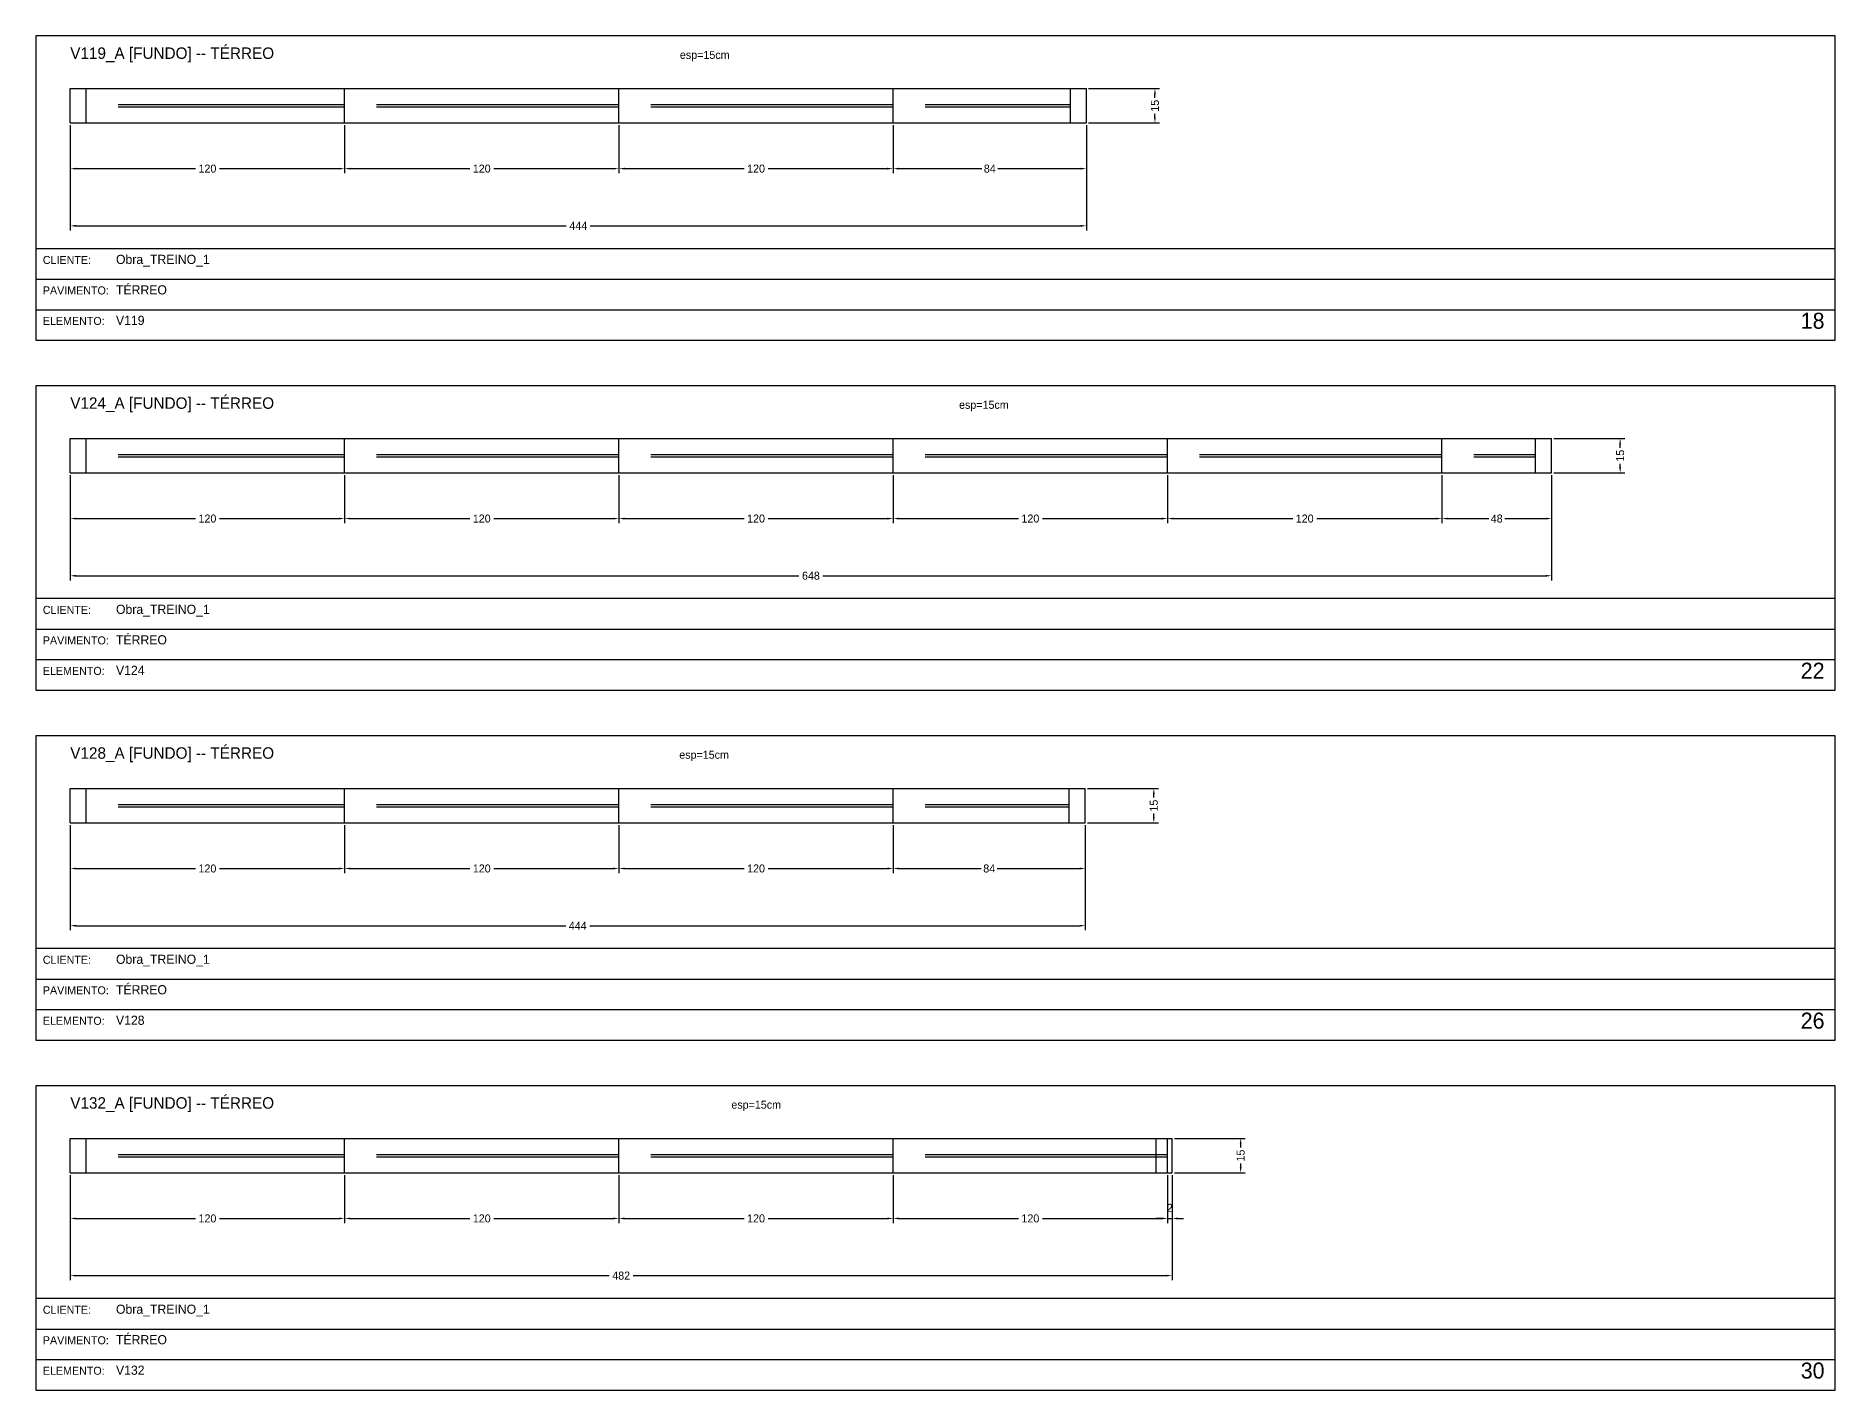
# Model space of a CAD drawing. Header units: metres. Extents: x 0 to 3208, y -1382 to -20.
# Drawn here: x 807 to 1594, y -1224 to -632 of the extents above; entities that cross this region are included whole.
import ezdxf

# ---------------------------------------------------------------- set-up
doc = ezdxf.new("R2010")
doc.units = ezdxf.units.M
for name, color, linetype in [('BORDA_CELULA', 9, 'Continuous'), ('CARIMBO', 9, 'Continuous'), ('COTA', 241, 'Continuous'), ('NOMENCLATURA', 7, 'Continuous'), ('Painéis', 200, 'Continuous'), ('SARR_2.2x7', 40, 'Continuous')]:
    doc.layers.add(name, color=color, linetype=linetype)
doc.dimstyles.new('COTA', dxfattribs={"dimtxt": 3.5, "dimasz": 2.5, "dimexe": 2, "dimexo": 1, "dimgap": 0.9, "dimtad": 1, "dimdec": 0, "dimrnd": 1, "dimcen": 2.5, "dimclrd": 4, "dimclre": 4, "dimclrt": 4, "dimazin": 3, "dimtfac": 1, "dimtmove": 0, "dimatfit": 3})

# ---------------------------------------------------------------- blocks, each defined once
blk = doc.blocks.new('_CLOSEDFILLED')
at = {"color": 0, "linetype": 'BYBLOCK'}
blk.add_solid([(-1, 0.16), (0, 0), (-1, -0.16)], dxfattribs=at)
blk = doc.blocks.new('*D105')
at = {"color": 4}
for p, q in [((822, -671), (822, -692)), ((942, -671), (942, -692)), ((824.5, -690), (876.75, -690)), ((887.25, -690), (939.5, -690))]:
    blk.add_line(p, q, dxfattribs=at)
at = {"layer": 'Defpoints'}
for p in [(822, -670), (942, -670), (822, -690)]:
    blk.add_point(p, dxfattribs=at)
at = {"layer": 'COTA', "color": 4, "xscale": 2.5, "yscale": 2.5, "rotation": 180}
blk.add_blockref('_CLOSEDFILLED', (822, -690), dxfattribs=at)
at = {"layer": 'COTA', "color": 4, "xscale": 2.5, "yscale": 2.5}
blk.add_blockref('_CLOSEDFILLED', (942, -690), dxfattribs=at)
at = {"layer": 'COTA', "color": 4, "insert": (882, -690), "char_height": 3.5, "attachment_point": 5}
blk.add_mtext('120', dxfattribs=at)
blk = doc.blocks.new('*D106')
at = {"color": 4}
for p, q in [((942, -671), (942, -692)), ((1062, -671), (1062, -692)), ((944.5, -690), (996.75, -690)), ((1007.25, -690), (1059.5, -690))]:
    blk.add_line(p, q, dxfattribs=at)
at = {"layer": 'Defpoints'}
for p in [(942, -670), (1062, -670), (942, -690)]:
    blk.add_point(p, dxfattribs=at)
at = {"layer": 'COTA', "color": 4, "xscale": 2.5, "yscale": 2.5, "rotation": 180}
blk.add_blockref('_CLOSEDFILLED', (942, -690), dxfattribs=at)
at = {"layer": 'COTA', "color": 4, "xscale": 2.5, "yscale": 2.5}
blk.add_blockref('_CLOSEDFILLED', (1062, -690), dxfattribs=at)
at = {"layer": 'COTA', "color": 4, "insert": (1002, -690), "char_height": 3.5, "attachment_point": 5}
blk.add_mtext('120', dxfattribs=at)
blk = doc.blocks.new('*D107')
at = {"color": 4}
for p, q in [((1062, -671), (1062, -692)), ((1182, -671), (1182, -692)), ((1064.5, -690), (1116.75, -690)), ((1127.25, -690), (1179.5, -690))]:
    blk.add_line(p, q, dxfattribs=at)
at = {"layer": 'Defpoints'}
for p in [(1062, -670), (1182, -670), (1062, -690)]:
    blk.add_point(p, dxfattribs=at)
at = {"layer": 'COTA', "color": 4, "xscale": 2.5, "yscale": 2.5, "rotation": 180}
blk.add_blockref('_CLOSEDFILLED', (1062, -690), dxfattribs=at)
at = {"layer": 'COTA', "color": 4, "xscale": 2.5, "yscale": 2.5}
blk.add_blockref('_CLOSEDFILLED', (1182, -690), dxfattribs=at)
at = {"layer": 'COTA', "color": 4, "insert": (1122, -690), "char_height": 3.5, "attachment_point": 5}
blk.add_mtext('120', dxfattribs=at)
blk = doc.blocks.new('*D108')
at = {"color": 4}
for p, q in [((1182, -671), (1182, -692)), ((1266.5, -671), (1266.5, -692)), ((1184.5, -690), (1220.75, -690)), ((1227.75, -690), (1264, -690))]:
    blk.add_line(p, q, dxfattribs=at)
at = {"layer": 'Defpoints'}
for p in [(1182, -670), (1266.5, -670), (1182, -690)]:
    blk.add_point(p, dxfattribs=at)
at = {"layer": 'COTA', "color": 4, "xscale": 2.5, "yscale": 2.5, "rotation": 180}
blk.add_blockref('_CLOSEDFILLED', (1182, -690), dxfattribs=at)
at = {"layer": 'COTA', "color": 4, "xscale": 2.5, "yscale": 2.5}
blk.add_blockref('_CLOSEDFILLED', (1266.5, -690), dxfattribs=at)
at = {"layer": 'COTA', "color": 4, "insert": (1224.25, -690), "char_height": 3.5, "attachment_point": 5}
blk.add_mtext('84', dxfattribs=at)
blk = doc.blocks.new('*D109')
at = {"color": 4}
for p, q in [((822, -671), (822, -717)), ((1266.5, -671), (1266.5, -717)), ((824.5, -715), (1039, -715)), ((1049.5, -715), (1264, -715))]:
    blk.add_line(p, q, dxfattribs=at)
at = {"layer": 'Defpoints'}
for p in [(822, -670), (1266.5, -670), (822, -715)]:
    blk.add_point(p, dxfattribs=at)
at = {"layer": 'COTA', "color": 4, "xscale": 2.5, "yscale": 2.5, "rotation": 180}
blk.add_blockref('_CLOSEDFILLED', (822, -715), dxfattribs=at)
at = {"layer": 'COTA', "color": 4, "xscale": 2.5, "yscale": 2.5}
blk.add_blockref('_CLOSEDFILLED', (1266.5, -715), dxfattribs=at)
at = {"layer": 'COTA', "color": 4, "insert": (1044.25, -715), "char_height": 3.5, "attachment_point": 5}
blk.add_mtext('444', dxfattribs=at)
blk = doc.blocks.new('*D110')
at = {"color": 4}
for p, q in [((1267.5, -655), (1298.5, -655)), ((1296.5, -659), (1296.5, -657.5)), ((1296.5, -667.5), (1296.5, -666)), ((1267.5, -670), (1298.5, -670))]:
    blk.add_line(p, q, dxfattribs=at)
at = {"layer": 'Defpoints'}
for p in [(1266.5, -655), (1266.5, -670), (1296.5, -670)]:
    blk.add_point(p, dxfattribs=at)
at = {"layer": 'COTA', "color": 4, "xscale": 2.5, "yscale": 2.5}
for p, rotation in [((1296.5, -655), 90), ((1296.5, -670), 270)]:
    blk.add_blockref('_CLOSEDFILLED', p, dxfattribs=dict(at, rotation=rotation))
at = {"layer": 'COTA', "color": 4, "insert": (1296.5, -662.5), "char_height": 3.5, "attachment_point": 5, "rotation": 90}
blk.add_mtext('15', dxfattribs=at)
blk = doc.blocks.new('*D130')
at = {"color": 4}
for p, q in [((822, -824), (822, -845)), ((942, -824), (942, -845)), ((824.5, -843), (876.75, -843)), ((887.25, -843), (939.5, -843))]:
    blk.add_line(p, q, dxfattribs=at)
at = {"layer": 'Defpoints'}
for p in [(822, -823), (942, -823), (822, -843)]:
    blk.add_point(p, dxfattribs=at)
at = {"layer": 'COTA', "color": 4, "xscale": 2.5, "yscale": 2.5, "rotation": 180}
blk.add_blockref('_CLOSEDFILLED', (822, -843), dxfattribs=at)
at = {"layer": 'COTA', "color": 4, "xscale": 2.5, "yscale": 2.5}
blk.add_blockref('_CLOSEDFILLED', (942, -843), dxfattribs=at)
at = {"layer": 'COTA', "color": 4, "insert": (882, -843), "char_height": 3.5, "attachment_point": 5}
blk.add_mtext('120', dxfattribs=at)
blk = doc.blocks.new('*D131')
at = {"color": 4}
for p, q in [((942, -824), (942, -845)), ((1062, -824), (1062, -845)), ((944.5, -843), (996.75, -843)), ((1007.25, -843), (1059.5, -843))]:
    blk.add_line(p, q, dxfattribs=at)
at = {"layer": 'Defpoints'}
for p in [(942, -823), (1062, -823), (942, -843)]:
    blk.add_point(p, dxfattribs=at)
at = {"layer": 'COTA', "color": 4, "xscale": 2.5, "yscale": 2.5, "rotation": 180}
blk.add_blockref('_CLOSEDFILLED', (942, -843), dxfattribs=at)
at = {"layer": 'COTA', "color": 4, "xscale": 2.5, "yscale": 2.5}
blk.add_blockref('_CLOSEDFILLED', (1062, -843), dxfattribs=at)
at = {"layer": 'COTA', "color": 4, "insert": (1002, -843), "char_height": 3.5, "attachment_point": 5}
blk.add_mtext('120', dxfattribs=at)
blk = doc.blocks.new('*D132')
at = {"color": 4}
for p, q in [((1062, -824), (1062, -845)), ((1182, -824), (1182, -845)), ((1064.5, -843), (1116.75, -843)), ((1127.25, -843), (1179.5, -843))]:
    blk.add_line(p, q, dxfattribs=at)
at = {"layer": 'Defpoints'}
for p in [(1062, -823), (1182, -823), (1062, -843)]:
    blk.add_point(p, dxfattribs=at)
at = {"layer": 'COTA', "color": 4, "xscale": 2.5, "yscale": 2.5, "rotation": 180}
blk.add_blockref('_CLOSEDFILLED', (1062, -843), dxfattribs=at)
at = {"layer": 'COTA', "color": 4, "xscale": 2.5, "yscale": 2.5}
blk.add_blockref('_CLOSEDFILLED', (1182, -843), dxfattribs=at)
at = {"layer": 'COTA', "color": 4, "insert": (1122, -843), "char_height": 3.5, "attachment_point": 5}
blk.add_mtext('120', dxfattribs=at)
blk = doc.blocks.new('*D133')
at = {"color": 4}
for p, q in [((1182, -824), (1182, -845)), ((1302, -824), (1302, -845)), ((1184.5, -843), (1236.75, -843)), ((1247.25, -843), (1299.5, -843))]:
    blk.add_line(p, q, dxfattribs=at)
at = {"layer": 'Defpoints'}
for p in [(1182, -823), (1302, -823), (1182, -843)]:
    blk.add_point(p, dxfattribs=at)
at = {"layer": 'COTA', "color": 4, "xscale": 2.5, "yscale": 2.5, "rotation": 180}
blk.add_blockref('_CLOSEDFILLED', (1182, -843), dxfattribs=at)
at = {"layer": 'COTA', "color": 4, "xscale": 2.5, "yscale": 2.5}
blk.add_blockref('_CLOSEDFILLED', (1302, -843), dxfattribs=at)
at = {"layer": 'COTA', "color": 4, "insert": (1242, -843), "char_height": 3.5, "attachment_point": 5}
blk.add_mtext('120', dxfattribs=at)
blk = doc.blocks.new('*D134')
at = {"color": 4}
for p, q in [((1302, -824), (1302, -845)), ((1422, -824), (1422, -845)), ((1304.5, -843), (1356.75, -843)), ((1367.25, -843), (1419.5, -843))]:
    blk.add_line(p, q, dxfattribs=at)
at = {"layer": 'Defpoints'}
for p in [(1302, -823), (1422, -823), (1302, -843)]:
    blk.add_point(p, dxfattribs=at)
at = {"layer": 'COTA', "color": 4, "xscale": 2.5, "yscale": 2.5, "rotation": 180}
blk.add_blockref('_CLOSEDFILLED', (1302, -843), dxfattribs=at)
at = {"layer": 'COTA', "color": 4, "xscale": 2.5, "yscale": 2.5}
blk.add_blockref('_CLOSEDFILLED', (1422, -843), dxfattribs=at)
at = {"layer": 'COTA', "color": 4, "insert": (1362, -843), "char_height": 3.5, "attachment_point": 5}
blk.add_mtext('120', dxfattribs=at)
blk = doc.blocks.new('*D135')
at = {"color": 4}
for p, q in [((1422, -824), (1422, -845)), ((1470, -824), (1470, -845)), ((1424.5, -843), (1442.5, -843)), ((1449.5, -843), (1467.5, -843))]:
    blk.add_line(p, q, dxfattribs=at)
at = {"layer": 'Defpoints'}
for p in [(1422, -823), (1470, -823), (1422, -843)]:
    blk.add_point(p, dxfattribs=at)
at = {"layer": 'COTA', "color": 4, "xscale": 2.5, "yscale": 2.5, "rotation": 180}
blk.add_blockref('_CLOSEDFILLED', (1422, -843), dxfattribs=at)
at = {"layer": 'COTA', "color": 4, "xscale": 2.5, "yscale": 2.5}
blk.add_blockref('_CLOSEDFILLED', (1470, -843), dxfattribs=at)
at = {"layer": 'COTA', "color": 4, "insert": (1446, -843), "char_height": 3.5, "attachment_point": 5}
blk.add_mtext('48', dxfattribs=at)
blk = doc.blocks.new('*D136')
at = {"color": 4}
for p, q in [((822, -824), (822, -870)), ((1470, -824), (1470, -870)), ((824.5, -868), (1140.75, -868)), ((1151.25, -868), (1467.5, -868))]:
    blk.add_line(p, q, dxfattribs=at)
at = {"layer": 'Defpoints'}
for p in [(822, -823), (1470, -823), (822, -868)]:
    blk.add_point(p, dxfattribs=at)
at = {"layer": 'COTA', "color": 4, "xscale": 2.5, "yscale": 2.5, "rotation": 180}
blk.add_blockref('_CLOSEDFILLED', (822, -868), dxfattribs=at)
at = {"layer": 'COTA', "color": 4, "xscale": 2.5, "yscale": 2.5}
blk.add_blockref('_CLOSEDFILLED', (1470, -868), dxfattribs=at)
at = {"layer": 'COTA', "color": 4, "insert": (1146, -868), "char_height": 3.5, "attachment_point": 5}
blk.add_mtext('648', dxfattribs=at)
blk = doc.blocks.new('*D137')
at = {"color": 4}
for p, q in [((1471, -808), (1502, -808)), ((1500, -812), (1500, -810.5)), ((1471, -823), (1502, -823)), ((1500, -820.5), (1500, -819))]:
    blk.add_line(p, q, dxfattribs=at)
at = {"layer": 'Defpoints'}
for p in [(1470, -808), (1470, -823), (1500, -823)]:
    blk.add_point(p, dxfattribs=at)
at = {"layer": 'COTA', "color": 4, "xscale": 2.5, "yscale": 2.5}
for p, rotation in [((1500, -808), 90), ((1500, -823), 270)]:
    blk.add_blockref('_CLOSEDFILLED', p, dxfattribs=dict(at, rotation=rotation))
at = {"layer": 'COTA', "color": 4, "insert": (1500, -815.5), "char_height": 3.5, "attachment_point": 5, "rotation": 90}
blk.add_mtext('15', dxfattribs=at)
blk = doc.blocks.new('*D158')
at = {"color": 4}
for p, q in [((822, -977), (822, -998)), ((942, -977), (942, -998)), ((824.5, -996), (876.75, -996)), ((887.25, -996), (939.5, -996))]:
    blk.add_line(p, q, dxfattribs=at)
at = {"layer": 'Defpoints'}
for p in [(822, -976), (942, -976), (822, -996)]:
    blk.add_point(p, dxfattribs=at)
at = {"layer": 'COTA', "color": 4, "xscale": 2.5, "yscale": 2.5, "rotation": 180}
blk.add_blockref('_CLOSEDFILLED', (822, -996), dxfattribs=at)
at = {"layer": 'COTA', "color": 4, "xscale": 2.5, "yscale": 2.5}
blk.add_blockref('_CLOSEDFILLED', (942, -996), dxfattribs=at)
at = {"layer": 'COTA', "color": 4, "insert": (882, -996), "char_height": 3.5, "attachment_point": 5}
blk.add_mtext('120', dxfattribs=at)
blk = doc.blocks.new('*D159')
at = {"color": 4}
for p, q in [((942, -977), (942, -998)), ((1062, -977), (1062, -998)), ((944.5, -996), (996.75, -996)), ((1007.25, -996), (1059.5, -996))]:
    blk.add_line(p, q, dxfattribs=at)
at = {"layer": 'Defpoints'}
for p in [(942, -976), (1062, -976), (942, -996)]:
    blk.add_point(p, dxfattribs=at)
at = {"layer": 'COTA', "color": 4, "xscale": 2.5, "yscale": 2.5, "rotation": 180}
blk.add_blockref('_CLOSEDFILLED', (942, -996), dxfattribs=at)
at = {"layer": 'COTA', "color": 4, "xscale": 2.5, "yscale": 2.5}
blk.add_blockref('_CLOSEDFILLED', (1062, -996), dxfattribs=at)
at = {"layer": 'COTA', "color": 4, "insert": (1002, -996), "char_height": 3.5, "attachment_point": 5}
blk.add_mtext('120', dxfattribs=at)
blk = doc.blocks.new('*D160')
at = {"color": 4}
for p, q in [((1062, -977), (1062, -998)), ((1182, -977), (1182, -998)), ((1064.5, -996), (1116.75, -996)), ((1127.25, -996), (1179.5, -996))]:
    blk.add_line(p, q, dxfattribs=at)
at = {"layer": 'Defpoints'}
for p in [(1062, -976), (1182, -976), (1062, -996)]:
    blk.add_point(p, dxfattribs=at)
at = {"layer": 'COTA', "color": 4, "xscale": 2.5, "yscale": 2.5, "rotation": 180}
blk.add_blockref('_CLOSEDFILLED', (1062, -996), dxfattribs=at)
at = {"layer": 'COTA', "color": 4, "xscale": 2.5, "yscale": 2.5}
blk.add_blockref('_CLOSEDFILLED', (1182, -996), dxfattribs=at)
at = {"layer": 'COTA', "color": 4, "insert": (1122, -996), "char_height": 3.5, "attachment_point": 5}
blk.add_mtext('120', dxfattribs=at)
blk = doc.blocks.new('*D161')
at = {"color": 4}
for p, q in [((1182, -977), (1182, -998)), ((1266, -977), (1266, -998)), ((1184.5, -996), (1220.5, -996)), ((1227.5, -996), (1263.5, -996))]:
    blk.add_line(p, q, dxfattribs=at)
at = {"layer": 'Defpoints'}
for p in [(1182, -976), (1266, -976), (1182, -996)]:
    blk.add_point(p, dxfattribs=at)
at = {"layer": 'COTA', "color": 4, "xscale": 2.5, "yscale": 2.5, "rotation": 180}
blk.add_blockref('_CLOSEDFILLED', (1182, -996), dxfattribs=at)
at = {"layer": 'COTA', "color": 4, "xscale": 2.5, "yscale": 2.5}
blk.add_blockref('_CLOSEDFILLED', (1266, -996), dxfattribs=at)
at = {"layer": 'COTA', "color": 4, "insert": (1224, -996), "char_height": 3.5, "attachment_point": 5}
blk.add_mtext('84', dxfattribs=at)
blk = doc.blocks.new('*D162')
at = {"color": 4}
for p, q in [((822, -977), (822, -1023)), ((1266, -977), (1266, -1023)), ((824.5, -1021), (1038.75, -1021)), ((1049.25, -1021), (1263.5, -1021))]:
    blk.add_line(p, q, dxfattribs=at)
at = {"layer": 'Defpoints'}
for p in [(822, -976), (1266, -976), (822, -1021)]:
    blk.add_point(p, dxfattribs=at)
at = {"layer": 'COTA', "color": 4, "xscale": 2.5, "yscale": 2.5, "rotation": 180}
blk.add_blockref('_CLOSEDFILLED', (822, -1021), dxfattribs=at)
at = {"layer": 'COTA', "color": 4, "xscale": 2.5, "yscale": 2.5}
blk.add_blockref('_CLOSEDFILLED', (1266, -1021), dxfattribs=at)
at = {"layer": 'COTA', "color": 4, "insert": (1044, -1021), "char_height": 3.5, "attachment_point": 5}
blk.add_mtext('444', dxfattribs=at)
blk = doc.blocks.new('*D163')
at = {"color": 4}
for p, q in [((1267, -961), (1298, -961)), ((1296, -965), (1296, -963.5)), ((1296, -973.5), (1296, -972)), ((1267, -976), (1298, -976))]:
    blk.add_line(p, q, dxfattribs=at)
at = {"layer": 'Defpoints'}
for p in [(1266, -961), (1266, -976), (1296, -976)]:
    blk.add_point(p, dxfattribs=at)
at = {"layer": 'COTA', "color": 4, "xscale": 2.5, "yscale": 2.5}
for p, rotation in [((1296, -961), 90), ((1296, -976), 270)]:
    blk.add_blockref('_CLOSEDFILLED', p, dxfattribs=dict(at, rotation=rotation))
at = {"layer": 'COTA', "color": 4, "insert": (1296, -968.5), "char_height": 3.5, "attachment_point": 5, "rotation": 90}
blk.add_mtext('15', dxfattribs=at)
blk = doc.blocks.new('*D178')
at = {"color": 4}
for p, q in [((822, -1130), (822, -1151)), ((942, -1130), (942, -1151)), ((824.5, -1149), (876.75, -1149)), ((887.25, -1149), (939.5, -1149))]:
    blk.add_line(p, q, dxfattribs=at)
at = {"layer": 'Defpoints'}
for p in [(822, -1129), (942, -1129), (822, -1149)]:
    blk.add_point(p, dxfattribs=at)
at = {"layer": 'COTA', "color": 4, "xscale": 2.5, "yscale": 2.5, "rotation": 180}
blk.add_blockref('_CLOSEDFILLED', (822, -1149), dxfattribs=at)
at = {"layer": 'COTA', "color": 4, "xscale": 2.5, "yscale": 2.5}
blk.add_blockref('_CLOSEDFILLED', (942, -1149), dxfattribs=at)
at = {"layer": 'COTA', "color": 4, "insert": (882, -1149), "char_height": 3.5, "attachment_point": 5}
blk.add_mtext('120', dxfattribs=at)
blk = doc.blocks.new('*D179')
at = {"color": 4}
for p, q in [((942, -1130), (942, -1151)), ((1062, -1130), (1062, -1151)), ((944.5, -1149), (996.75, -1149)), ((1007.25, -1149), (1059.5, -1149))]:
    blk.add_line(p, q, dxfattribs=at)
at = {"layer": 'Defpoints'}
for p in [(942, -1129), (1062, -1129), (942, -1149)]:
    blk.add_point(p, dxfattribs=at)
at = {"layer": 'COTA', "color": 4, "xscale": 2.5, "yscale": 2.5, "rotation": 180}
blk.add_blockref('_CLOSEDFILLED', (942, -1149), dxfattribs=at)
at = {"layer": 'COTA', "color": 4, "xscale": 2.5, "yscale": 2.5}
blk.add_blockref('_CLOSEDFILLED', (1062, -1149), dxfattribs=at)
at = {"layer": 'COTA', "color": 4, "insert": (1002, -1149), "char_height": 3.5, "attachment_point": 5}
blk.add_mtext('120', dxfattribs=at)
blk = doc.blocks.new('*D180')
at = {"color": 4}
for p, q in [((1062, -1130), (1062, -1151)), ((1182, -1130), (1182, -1151)), ((1064.5, -1149), (1116.75, -1149)), ((1127.25, -1149), (1179.5, -1149))]:
    blk.add_line(p, q, dxfattribs=at)
at = {"layer": 'Defpoints'}
for p in [(1062, -1129), (1182, -1129), (1062, -1149)]:
    blk.add_point(p, dxfattribs=at)
at = {"layer": 'COTA', "color": 4, "xscale": 2.5, "yscale": 2.5, "rotation": 180}
blk.add_blockref('_CLOSEDFILLED', (1062, -1149), dxfattribs=at)
at = {"layer": 'COTA', "color": 4, "xscale": 2.5, "yscale": 2.5}
blk.add_blockref('_CLOSEDFILLED', (1182, -1149), dxfattribs=at)
at = {"layer": 'COTA', "color": 4, "insert": (1122, -1149), "char_height": 3.5, "attachment_point": 5}
blk.add_mtext('120', dxfattribs=at)
blk = doc.blocks.new('*D181')
at = {"color": 4}
for p, q in [((1182, -1130), (1182, -1151)), ((1302, -1130), (1302, -1151)), ((1184.5, -1149), (1236.75, -1149)), ((1247.25, -1149), (1299.5, -1149))]:
    blk.add_line(p, q, dxfattribs=at)
at = {"layer": 'Defpoints'}
for p in [(1182, -1129), (1302, -1129), (1182, -1149)]:
    blk.add_point(p, dxfattribs=at)
at = {"layer": 'COTA', "color": 4, "xscale": 2.5, "yscale": 2.5, "rotation": 180}
blk.add_blockref('_CLOSEDFILLED', (1182, -1149), dxfattribs=at)
at = {"layer": 'COTA', "color": 4, "xscale": 2.5, "yscale": 2.5}
blk.add_blockref('_CLOSEDFILLED', (1302, -1149), dxfattribs=at)
at = {"layer": 'COTA', "color": 4, "insert": (1242, -1149), "char_height": 3.5, "attachment_point": 5}
blk.add_mtext('120', dxfattribs=at)
blk = doc.blocks.new('*D183')
at = {"color": 4}
for p, q in [((822, -1130), (822, -1176)), ((1304, -1130), (1304, -1176)), ((824.5, -1174), (1057.75, -1174)), ((1068.25, -1174), (1301.5, -1174))]:
    blk.add_line(p, q, dxfattribs=at)
at = {"layer": 'Defpoints'}
for p in [(822, -1129), (1304, -1129), (822, -1174)]:
    blk.add_point(p, dxfattribs=at)
at = {"layer": 'COTA', "color": 4, "xscale": 2.5, "yscale": 2.5, "rotation": 180}
blk.add_blockref('_CLOSEDFILLED', (822, -1174), dxfattribs=at)
at = {"layer": 'COTA', "color": 4, "xscale": 2.5, "yscale": 2.5}
blk.add_blockref('_CLOSEDFILLED', (1304, -1174), dxfattribs=at)
at = {"layer": 'COTA', "color": 4, "insert": (1063, -1174), "char_height": 3.5, "attachment_point": 5}
blk.add_mtext('482', dxfattribs=at)
blk = doc.blocks.new('*D184')
at = {"color": 4}
for p, q in [((1305, -1114), (1336, -1114)), ((1334, -1118), (1334, -1116.5)), ((1334, -1126.5), (1334, -1125)), ((1305, -1129), (1336, -1129))]:
    blk.add_line(p, q, dxfattribs=at)
at = {"layer": 'Defpoints'}
for p in [(1304, -1114), (1304, -1129), (1334, -1129)]:
    blk.add_point(p, dxfattribs=at)
at = {"layer": 'COTA', "color": 4, "xscale": 2.5, "yscale": 2.5}
for p, rotation in [((1334, -1114), 90), ((1334, -1129), 270)]:
    blk.add_blockref('_CLOSEDFILLED', p, dxfattribs=dict(at, rotation=rotation))
at = {"layer": 'COTA', "color": 4, "insert": (1334, -1121.5), "char_height": 3.5, "attachment_point": 5, "rotation": 90}
blk.add_mtext('15', dxfattribs=at)

msp = doc.modelspace()

# ---------------------------------------------------------------- linework, layer by layer
at = {"layer": 'BORDA_CELULA'}
for points in [[(807, -765), (1594, -765), (1594, -632), (807, -632)], [(807, -765), (1594, -765), (1594, -725), (807, -725)], [(807, -918), (1594, -918), (1594, -785), (807, -785)], [(807, -918), (1594, -918), (1594, -878), (807, -878)], [(807, -1071), (1594, -1071), (1594, -938), (807, -938)], [(807, -1071), (1594, -1071), (1594, -1031), (807, -1031)], [(807, -1224), (1594, -1224), (1594, -1091), (807, -1091)], [(807, -1224), (1594, -1224), (1594, -1184), (807, -1184)]]:
    msp.add_lwpolyline(points, close=True, dxfattribs=at)
at = {"layer": 'CARIMBO'}
for p, q in [((807, -738.33), (1594, -738.33)), ((807, -751.67), (1594, -751.67)), ((807, -765), (1594, -765)), ((807, -891.33), (1594, -891.33)), ((807, -904.67), (1594, -904.67)), ((807, -918), (1594, -918)), ((807, -1044.33), (1594, -1044.33)), ((807, -1057.67), (1594, -1057.67)), ((807, -1071), (1594, -1071)), ((807, -1197.33), (1594, -1197.33)), ((807, -1210.67), (1594, -1210.67)), ((807, -1224), (1594, -1224))]:
    msp.add_line(p, q, dxfattribs=at)
at = {"layer": 'Painéis'}
for points in [[(822, -670), (822, -655)], [(822, -655), (942, -655)], [(942, -655), (1062, -655)], [(942, -670), (942, -655)], [(1062, -655), (1182, -655)], [(1062, -670), (1062, -655)], [(1182, -655), (1266.5, -655)], [(1182, -670), (1182, -655)], [(1266.5, -670), (1266.5, -655)], [(822, -670), (942, -670)], [(942, -670), (1062, -670)], [(1062, -670), (1182, -670)], [(1182, -670), (1266.5, -670)], [(822, -823), (822, -808)], [(822, -808), (942, -808)], [(942, -808), (1062, -808)], [(942, -823), (942, -808)], [(1062, -808), (1182, -808)], [(1062, -823), (1062, -808)], [(1182, -808), (1302, -808)], [(1182, -823), (1182, -808)], [(1302, -808), (1422, -808)], [(1302, -823), (1302, -808)], [(1422, -808), (1470, -808)], [(1422, -823), (1422, -808)], [(1470, -823), (1470, -808)], [(822, -823), (942, -823)], [(942, -823), (1062, -823)], [(1062, -823), (1182, -823)], [(1182, -823), (1302, -823)], [(1302, -823), (1422, -823)], [(1422, -823), (1470, -823)], [(822, -976), (822, -961)], [(822, -961), (942, -961)], [(942, -961), (1062, -961)], [(942, -976), (942, -961)], [(1062, -961), (1182, -961)], [(1062, -976), (1062, -961)], [(1182, -961), (1266, -961)], [(1182, -976), (1182, -961)], [(1266, -976), (1266, -961)], [(822, -976), (942, -976)], [(942, -976), (1062, -976)], [(1062, -976), (1182, -976)], [(1182, -976), (1266, -976)], [(822, -1129), (822, -1114)], [(822, -1114), (942, -1114)], [(942, -1114), (1062, -1114)], [(942, -1129), (942, -1114)], [(1062, -1114), (1182, -1114)], [(1062, -1129), (1062, -1114)], [(1182, -1114), (1302, -1114)], [(1182, -1129), (1182, -1114)], [(1302, -1114), (1304, -1114)], [(1302, -1129), (1302, -1114)], [(1304, -1129), (1304, -1114)], [(822, -1129), (942, -1129)], [(942, -1129), (1062, -1129)], [(1062, -1129), (1182, -1129)], [(1182, -1129), (1302, -1129)], [(1302, -1129), (1304, -1129)]]:
    msp.add_lwpolyline(points, dxfattribs=at)
at = {"layer": 'SARR_2.2x7'}
for points in [[(829, -670), (829, -655)], [(1259.5, -670), (1259.5, -655)], [(843, -662), (942, -662)], [(843, -663), (942, -663)], [(956, -662), (1062, -662)], [(956, -663), (1062, -663)], [(1076, -662), (1182, -662)], [(1076, -663), (1182, -663)], [(1196, -662), (1259.5, -662)], [(1196, -663), (1259.5, -663)], [(829, -823), (829, -808)], [(1463, -823), (1463, -808)], [(843, -815), (942, -815)], [(843, -816), (942, -816)], [(956, -815), (1062, -815)], [(956, -816), (1062, -816)], [(1076, -815), (1182, -815)], [(1076, -816), (1182, -816)], [(1196, -815), (1302, -815)], [(1196, -816), (1302, -816)], [(1316, -815), (1422, -815)], [(1316, -816), (1422, -816)], [(1436, -815), (1463, -815)], [(1436, -816), (1463, -816)], [(829, -976), (829, -961)], [(843, -968), (942, -968)], [(956, -968), (1062, -968)], [(1076, -968), (1182, -968)], [(1196, -968), (1259, -968)], [(1259, -976), (1259, -961)], [(843, -969), (942, -969)], [(956, -969), (1062, -969)], [(1076, -969), (1182, -969)], [(1196, -969), (1259, -969)], [(829, -1129), (829, -1114)], [(1297, -1129), (1297, -1114)], [(843, -1121), (942, -1121)], [(843, -1122), (942, -1122)], [(956, -1121), (1062, -1121)], [(956, -1122), (1062, -1122)], [(1076, -1121), (1182, -1121)], [(1076, -1122), (1182, -1122)], [(1196, -1121), (1302, -1121)], [(1196, -1122), (1302, -1122)]]:
    msp.add_lwpolyline(points, dxfattribs=at)

# ---------------------------------------------------------------- texts
at = {"layer": 'CARIMBO', "color": 9}
for s, p in [('CLIENTE:', (810, -731.67)), ('PAVIMENTO:', (810, -745)), ('ELEMENTO:', (810, -758.33)), ('CLIENTE:', (810, -884.67)), ('PAVIMENTO:', (810, -898)), ('ELEMENTO:', (810, -911.33)), ('CLIENTE:', (810, -1037.67)), ('PAVIMENTO:', (810, -1051)), ('ELEMENTO:', (810, -1064.33)), ('CLIENTE:', (810, -1190.67)), ('PAVIMENTO:', (810, -1204)), ('ELEMENTO:', (810, -1217.33))]:
    msp.add_text(s, height=3.5, dxfattribs=at).set_placement(p)
at = {"layer": 'CARIMBO', "color": 2}
for s, p in [('Obra_TREINO_1', (842, -731.67)), ('TÉRREO', (842, -745)), ('V119', (842, -758.33)), ('Obra_TREINO_1', (842, -884.67)), ('TÉRREO', (842, -898)), ('V124', (842, -911.33)), ('Obra_TREINO_1', (842, -1037.67)), ('TÉRREO', (842, -1051)), ('V128', (842, -1064.33)), ('Obra_TREINO_1', (842, -1190.67)), ('TÉRREO', (842, -1204)), ('V132', (842, -1217.33))]:
    msp.add_text(s, height=4, dxfattribs=at).set_placement(p)
at = {"layer": 'CARIMBO', "color": 3}
for s, p in [('18', (1579, -760)), ('22', (1579, -913)), ('26', (1579, -1066)), ('30', (1579, -1219))]:
    msp.add_text(s, height=7, dxfattribs=at).set_placement(p)
at = {"layer": 'COTA'}
for p in [(1088.7, -642), (1210.8, -795), (1088.4, -948), (1111.2, -1101)]:
    msp.add_text('esp=15cm', height=3.5, dxfattribs=at).set_placement(p)
at = {"layer": 'NOMENCLATURA'}
for s, p in [('V119_A [FUNDO] -- TÉRREO', (822, -642)), ('V124_A [FUNDO] -- TÉRREO', (822, -795)), ('V128_A [FUNDO] -- TÉRREO', (822, -948)), ('V132_A [FUNDO] -- TÉRREO', (822, -1101))]:
    msp.add_text(s, height=5, dxfattribs=at).set_placement(p)

# ---------------------------------------------------------------- dimensions: what is measured, and where the dimension line sits
at = {"layer": 'COTA'}
for base, p1, p2, picture, middle in [((1296.5, -670), (1266.5, -670), (1266.5, -655), '*D110', (1296.5, -662.5)), ((1500, -823), (1470, -823), (1470, -808), '*D137', (1500, -815.5)), ((1296, -976), (1266, -976), (1266, -961), '*D163', (1296, -968.5)), ((1334, -1129), (1304, -1129), (1304, -1114), '*D184', (1334, -1121.5))]:
    dim = msp.add_linear_dim(base=base, p1=p1, p2=p2, angle=90, dimstyle='COTA', dxfattribs=at)
    dim.commit()
    dim.dimension.update_dxf_attribs({"geometry": picture, "text_midpoint": middle})
for base, p1, p2, picture, middle in [((822, -690), (822, -670), (942, -670), '*D105', (882, -690)), ((822, -715), (822, -670), (1266.5, -670), '*D109', (1044.25, -715)), ((942, -690), (942, -670), (1062, -670), '*D106', (1002, -690)), ((1062, -690), (1062, -670), (1182, -670), '*D107', (1122, -690)), ((1182, -690), (1182, -670), (1266.5, -670), '*D108', (1224.25, -690)), ((822, -843), (822, -823), (942, -823), '*D130', (882, -843)), ((822, -868), (822, -823), (1470, -823), '*D136', (1146, -868)), ((942, -843), (942, -823), (1062, -823), '*D131', (1002, -843)), ((1062, -843), (1062, -823), (1182, -823), '*D132', (1122, -843)), ((1182, -843), (1182, -823), (1302, -823), '*D133', (1242, -843)), ((1302, -843), (1302, -823), (1422, -823), '*D134', (1362, -843)), ((1422, -843), (1422, -823), (1470, -823), '*D135', (1446, -843)), ((822, -996), (822, -976), (942, -976), '*D158', (882, -996)), ((822, -1021), (822, -976), (1266, -976), '*D162', (1044, -1021)), ((942, -996), (942, -976), (1062, -976), '*D159', (1002, -996)), ((1062, -996), (1062, -976), (1182, -976), '*D160', (1122, -996)), ((1182, -996), (1182, -976), (1266, -976), '*D161', (1224, -996)), ((822, -1149), (822, -1129), (942, -1129), '*D178', (882, -1149)), ((822, -1174), (822, -1129), (1304, -1129), '*D183', (1063, -1174)), ((942, -1149), (942, -1129), (1062, -1129), '*D179', (1002, -1149)), ((1062, -1149), (1062, -1129), (1182, -1129), '*D180', (1122, -1149)), ((1182, -1149), (1182, -1129), (1302, -1129), '*D181', (1242, -1149))]:
    dim = msp.add_linear_dim(base=base, p1=p1, p2=p2, dimstyle='COTA', dxfattribs=at)
    dim.commit()
    dim.dimension.update_dxf_attribs({"geometry": picture, "text_midpoint": middle})
msp.add_linear_dim(base=(1302, -1149), p1=(1302, -1129), p2=(1304, -1129), dimstyle='COTA', dxfattribs=at).render()

doc.saveas('drawing.dxf')
